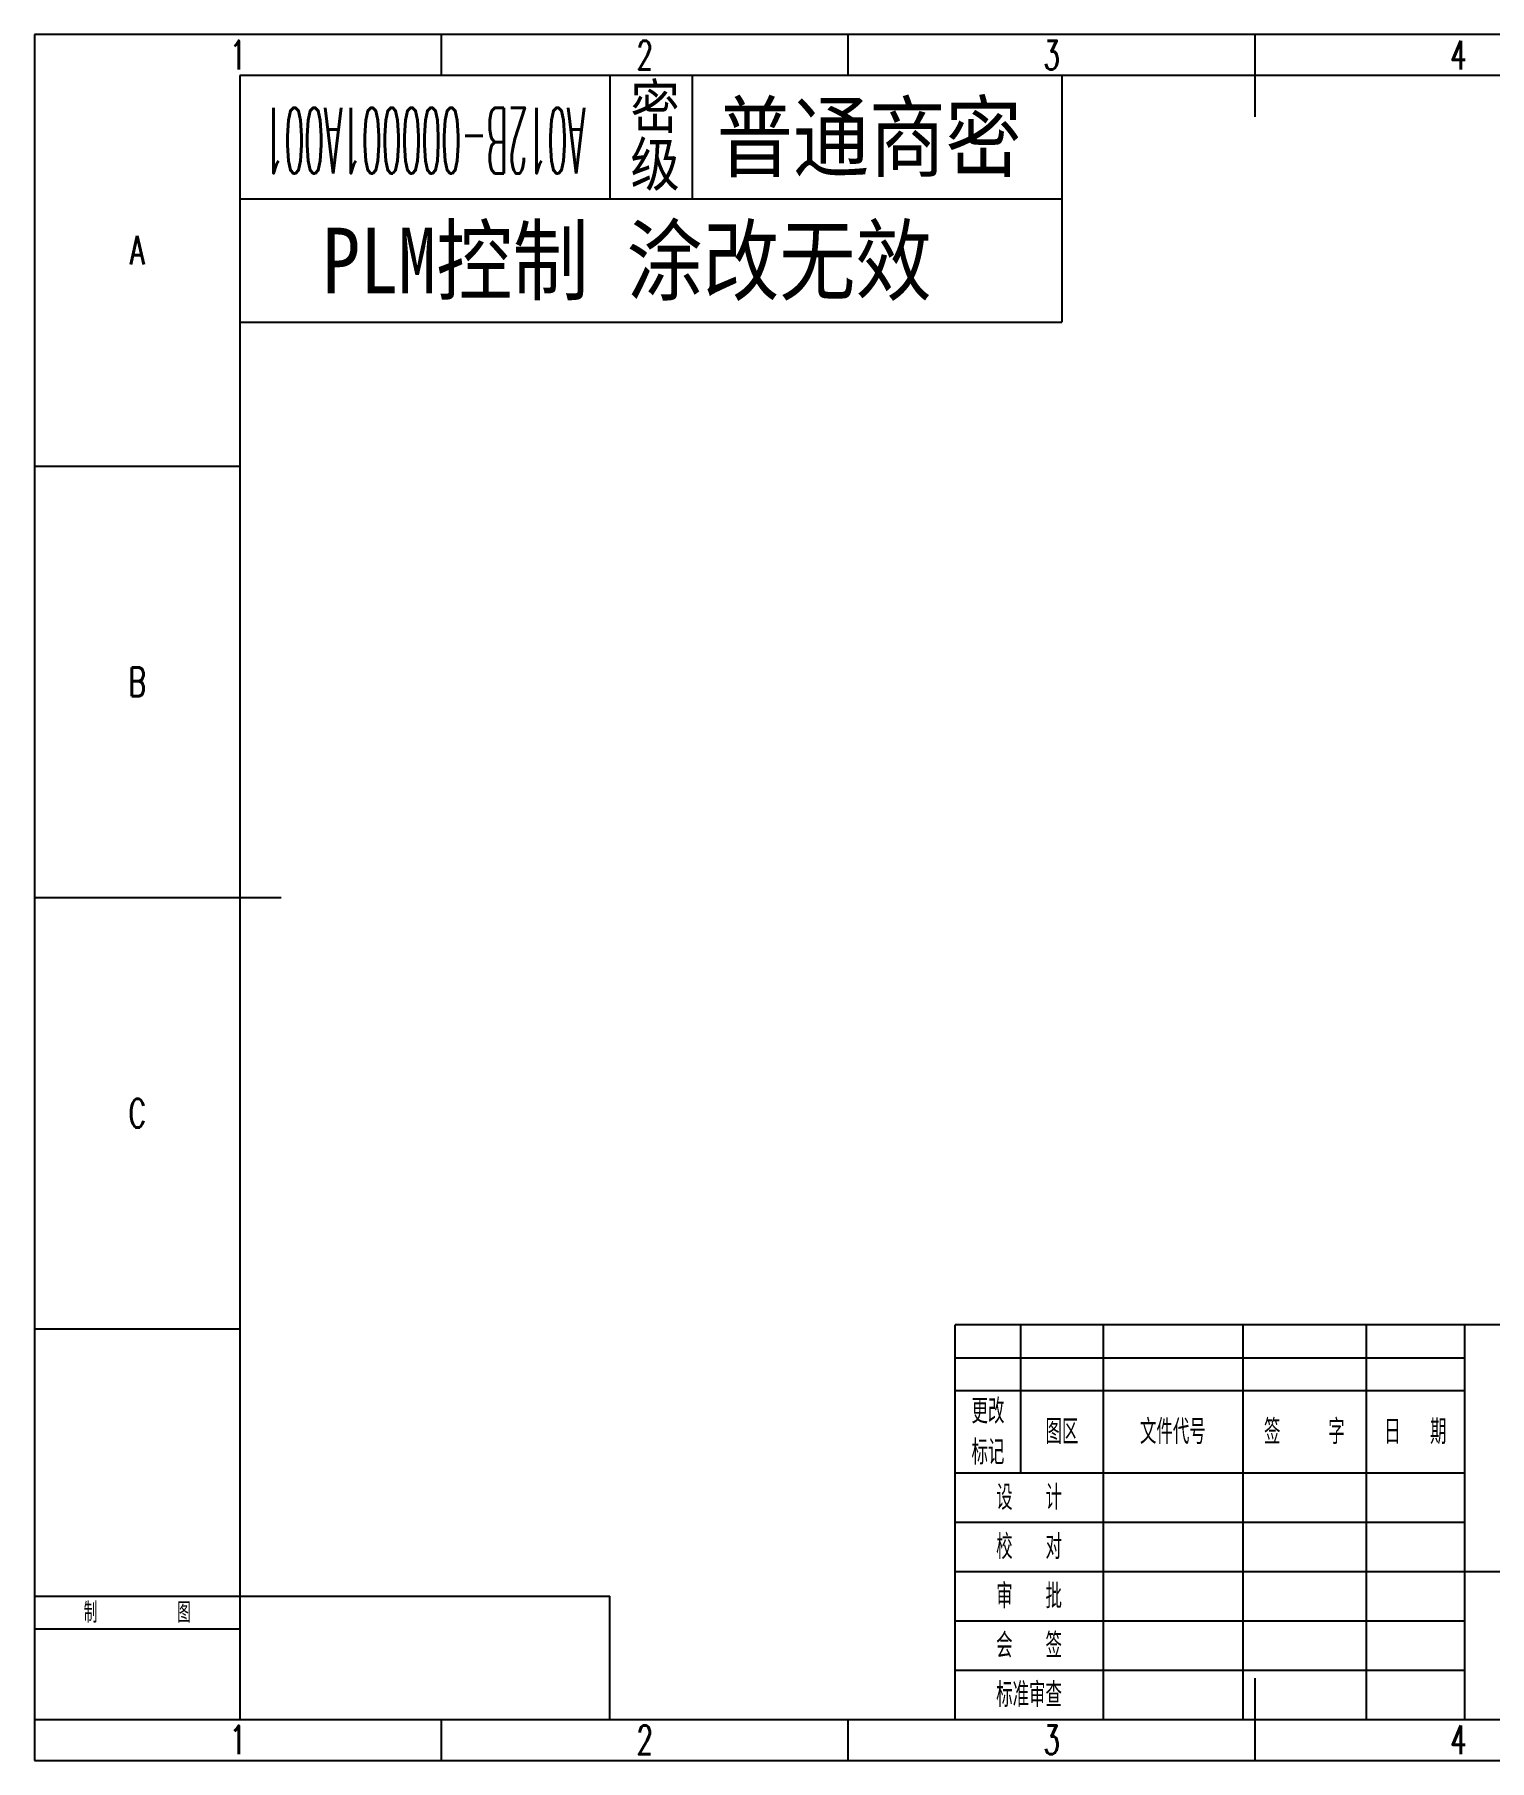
# Model space of a CAD drawing. Header units: millimetres. Extents: x 0 to 297, y 0 to 210.
# Drawn here: x 0 to 177, y 0 to 210 of the extents above; entities that cross this region are included whole.
import ezdxf
from ezdxf.enums import TextEntityAlignment as Align

# ---------------------------------------------------------------- set-up
doc = ezdxf.new("R2010")
doc.units = ezdxf.units.MM
doc.layers.add('PDM_Title', color=7, linetype='Continuous')
doc.styles.add('HZ', font='TXT.SHX', dxfattribs={"width": 0.667, "bigfont": 'HZTXT.SHX'})
doc.styles.add('pdmHT', font='SIMHEI.TTF')

# ---------------------------------------------------------------- blocks, each defined once
blk = doc.blocks.new('FitPDM_DWGFrame')
at = {"layer": 'PDM_Title', "color": 2}
for p, q in [((297, 210), (0, 210)), ((0, 210), (0, 0)), ((49.5, 205), (49.5, 210)), ((99, 205), (99, 210)), ((0, 157.5), (25, 157.5)), ((0, 52.5), (25, 52.5)), ((120, 35), (120, 53)), ((130, 53), (130, 5)), ((147, 53), (147, 5)), ((162, 53), (162, 5)), ((174, 53), (174, 5)), ((112, 49), (174, 49)), ((112, 45), (174, 45)), ((112, 35), (174, 35)), ((112, 29), (174, 29)), ((112, 23), (174, 23)), ((174, 23), (232, 23)), ((0, 20), (25, 20)), ((112, 17), (174, 17)), ((0, 16), (25, 16)), ((112, 11), (174, 11)), ((0, 5), (25, 5)), ((49.5, 0), (49.5, 5)), ((99, 0), (99, 5)), ((0, 0), (297, 0))]:
    blk.add_line(p, q, dxfattribs=at)
at = {"layer": 'PDM_Title', "color": 0}
for p, q in [((148.5, 200), (148.5, 210)), ((292, 205), (25, 205)), ((25, 205), (25, 5)), ((70, 205), (70, 190)), ((80, 205), (80, 190)), ((125, 205), (125, 190)), ((25, 190), (70, 190)), ((70, 190), (125, 190)), ((125, 190), (125, 175)), ((25, 175), (125, 175)), ((0, 105), (30, 105)), ((292, 53), (112, 53)), ((112, 5), (112, 53)), ((25, 20), (70, 20)), ((70, 5), (70, 20)), ((148.5, 0), (148.5, 10)), ((25, 5), (292, 5))]:
    blk.add_line(p, q, dxfattribs=at)
at = {"layer": 'PDM_Title', "color": 2, "style": 'HZ', "width": 0.667}
for s, height, p in [('1', 3.5, (24.75, 207.5)), ('2', 3.5, (74.25, 207.5)), ('3', 3.5, (123.75, 207.5)), ('4', 3.5, (173.25, 207.5)), ('A', 3.5, (12.5, 183.75)), ('B', 3.5, (12.5, 131.25)), ('C', 3.5, (12.5, 78.75)), ('更改', 3, (116, 42.5)), ('图区', 3, (125, 40)), ('文件代号', 3, (138.5, 40)), ('签   字', 3, (154.5, 40)), ('日  期', 3, (168, 40)), ('标记', 3, (116, 37.5)), ('设\u3000\u3000计', 3, (121, 32)), ('校\u3000\u3000对', 3, (121, 26)), ('审\u3000\u3000批', 3, (121, 20)), ('制      图', 2.5, (12.5, 18)), ('会\u3000\u3000签', 3, (121, 14)), ('标准审查', 3, (121, 8)), ('1', 3.5, (24.75, 2.5)), ('2', 3.5, (74.25, 2.5)), ('3', 3.5, (123.75, 2.5)), ('4', 3.5, (173.25, 2.5))]:
    blk.add_text(s, height=height, dxfattribs=at).set_placement(p, align=Align.MIDDLE_CENTER)
at = {"layer": 'PDM_Title', "color": 2, "style": 'HZ'}
for s, p in [('密', (72.5, 198)), ('级', (72.5, 191))]:
    blk.add_text(s, height=6, dxfattribs=at).set_placement(p)
at = {"layer": 'PDM_Title', "color": 2, "style": 'pdmHT', "width": 0.85}
for s, p in [('普通商密', (83, 193.5)), ('PLM控制 涂改无效', (35, 178.5))]:
    blk.add_text(s, height=8, dxfattribs=at).set_placement(p)
at = {"layer": 'PDM_Title', "color": 2, "style": 'HZ', "width": 0.365625}
blk.add_text('A012B-000001A001', height=8, rotation=180, dxfattribs=at).set_placement((67, 201.1), (28, 201.1), align=Align.FIT)

msp = doc.modelspace()

# ---------------------------------------------------------------- block references
at = {"layer": 'PDM_Title'}
msp.add_blockref('FitPDM_DWGFrame', (0, 0), dxfattribs=at)

doc.saveas('drawing.dxf')
